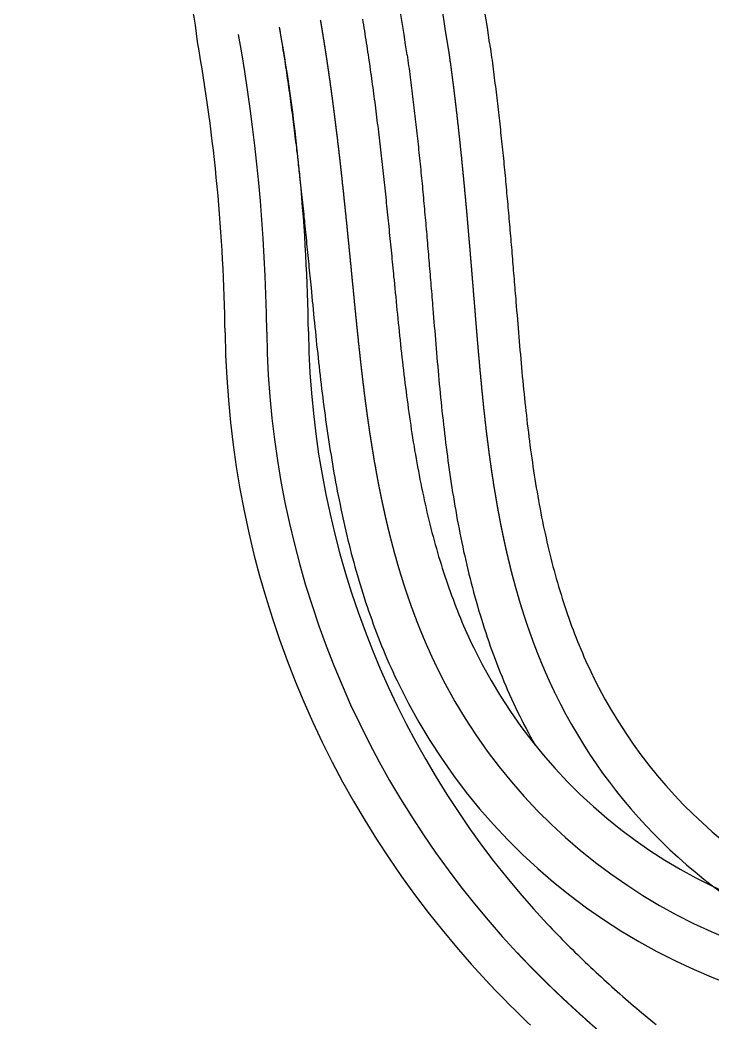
# Model space of a CAD drawing. Header units: millimetres. Extents: x 29316 to 52938, y 29851 to 35526.
# Drawn here: x 47467.5 to 47542.3, y 32848.7 to 32957.1 of the extents above; entities that cross this region are included whole.
import ezdxf

# ---------------------------------------------------------------- set-up
doc = ezdxf.new("R2010")
doc.units = ezdxf.units.MM
doc.header["$MEASUREMENT"] = 0
doc.linetypes.add('CENTER2', pattern=[1.125, 0.75, -0.125, 0.125, -0.125])
doc.layers.get('0').update_dxf_attribs({"linetype": 'CONTINUOUS'})
doc.layers.add('D-道路-车行道边线', color=5, linetype='CONTINUOUS')
doc.layers.add('道路中线_A', color=7, linetype='CONTINUOUS')

msp = doc.modelspace()

# ---------------------------------------------------------------- linework, layer by layer
at = {"color": 1, "linetype": 'CENTER2', "ltscale": 100}
msp.add_arc((47130.81, 31469.99), 1890.77, 47.02626, 82.75864, dxfattribs=at)
at = {"layer": 'D-道路-车行道边线', "flags": 128}
for points in [[(47504.42, 32957.17), (47504.47, 32956.85), (47504.52, 32956.53), (47504.58, 32956.21), (47504.63, 32955.89), (47504.68, 32955.57), (47504.73, 32955.25), (47504.78, 32954.92), (47504.83, 32954.6), (47504.88, 32954.28), (47504.93, 32953.96), (47504.98, 32953.64), (47505.03, 32953.32), (47505.08, 32953), (47505.12, 32952.68), (47505.17, 32952.35), (47505.22, 32952.03), (47505.26, 32951.71), (47505.31, 32951.39), (47505.35, 32951.07), (47505.4, 32950.75), (47505.44, 32950.43), (47505.49, 32950.11), (47505.53, 32949.79), (47505.58, 32949.46), (47505.62, 32949.14), (47505.66, 32948.82), (47505.7, 32948.5), (47505.75, 32948.18), (47505.79, 32947.86), (47505.83, 32947.54), (47505.87, 32947.22), (47505.91, 32946.9), (47505.95, 32946.58), (47505.99, 32946.26), (47506.03, 32945.94), (47506.07, 32945.62), (47506.11, 32945.29), (47506.15, 32944.97), (47506.18, 32944.65), (47506.22, 32944.33), (47506.26, 32944.01), (47506.3, 32943.69), (47506.34, 32943.37), (47506.37, 32943.05), (47506.41, 32942.73), (47506.45, 32942.41), (47506.48, 32942.09), (47506.52, 32941.77), (47506.55, 32941.45), (47506.59, 32941.13), (47506.62, 32940.81), (47506.66, 32940.49), (47506.69, 32940.17), (47506.73, 32939.85), (47506.76, 32939.53), (47506.8, 32939.21), (47506.83, 32938.89), (47506.87, 32938.58), (47506.9, 32938.26), (47506.93, 32937.94), (47506.97, 32937.62), (47507, 32937.3), (47507.03, 32936.98), (47507.07, 32936.66), (47507.1, 32936.34), (47507.13, 32936.02), (47507.16, 32935.7), (47507.2, 32935.38), (47507.23, 32935.07), (47507.26, 32934.75), (47507.29, 32934.43), (47507.32, 32934.11), (47507.36, 32933.79), (47507.39, 32933.47), (47507.42, 32933.15), (47507.45, 32932.84), (47507.48, 32932.52), (47507.51, 32932.2), (47507.55, 32931.88), (47507.58, 32931.56), (47507.61, 32931.25), (47507.64, 32930.93), (47507.67, 32930.61), (47507.7, 32930.29), (47507.73, 32929.98), (47507.76, 32929.66), (47507.79, 32929.34), (47507.83, 32929.02)], [(47495.44, 32956.3), (47495.49, 32955.99), (47495.54, 32955.69), (47495.59, 32955.38), (47495.64, 32955.07), (47495.69, 32954.76), (47495.74, 32954.45), (47495.79, 32954.15), (47495.84, 32953.84), (47495.89, 32953.53), (47495.94, 32953.22), (47495.99, 32952.91), (47496.03, 32952.6), (47496.08, 32952.29), (47496.13, 32951.99), (47496.17, 32951.68), (47496.22, 32951.37), (47496.26, 32951.06), (47496.31, 32950.75), (47496.35, 32950.44), (47496.4, 32950.13), (47496.44, 32949.82), (47496.49, 32949.51), (47496.53, 32949.2), (47496.57, 32948.89), (47496.61, 32948.57), (47496.66, 32948.26), (47496.7, 32947.95), (47496.74, 32947.64), (47496.78, 32947.33), (47496.82, 32947.02), (47496.86, 32946.71), (47496.9, 32946.4), (47496.94, 32946.08), (47496.98, 32945.77), (47497.02, 32945.46), (47497.06, 32945.15), (47497.1, 32944.84), (47497.13, 32944.52), (47497.17, 32944.21), (47497.21, 32943.9), (47497.25, 32943.59), (47497.29, 32943.27), (47497.32, 32942.96), (47497.36, 32942.65), (47497.4, 32942.34), (47497.43, 32942.02), (47497.47, 32941.71), (47497.5, 32941.4), (47497.54, 32941.08), (47497.57, 32940.77), (47497.61, 32940.46), (47497.64, 32940.14), (47497.68, 32939.83), (47497.71, 32939.51), (47497.75, 32939.2), (47497.78, 32938.89), (47497.81, 32938.57), (47497.85, 32938.26), (47497.88, 32937.94), (47497.92, 32937.63), (47497.95, 32937.31), (47497.98, 32937), (47498.01, 32936.68), (47498.05, 32936.37), (47498.08, 32936.05), (47498.11, 32935.74), (47498.15, 32935.42), (47498.18, 32935.11), (47498.21, 32934.79), (47498.24, 32934.48), (47498.27, 32934.16), (47498.31, 32933.85), (47498.34, 32933.53), (47498.37, 32933.21), (47498.4, 32932.9), (47498.43, 32932.58), (47498.46, 32932.27), (47498.49, 32931.95), (47498.53, 32931.63), (47498.56, 32931.32), (47498.59, 32931), (47498.62, 32930.68), (47498.65, 32930.37), (47498.68, 32930.05), (47498.71, 32929.73), (47498.74, 32929.42), (47498.78, 32929.1), (47498.81, 32928.78), (47498.84, 32928.47), (47498.87, 32928.15)], [(47518.15, 32954.58), (47518.19, 32954.27), (47518.24, 32953.95), (47518.28, 32953.64), (47518.32, 32953.33), (47518.36, 32953.02), (47518.41, 32952.71), (47518.45, 32952.39), (47518.49, 32952.08), (47518.53, 32951.77), (47518.57, 32951.46), (47518.61, 32951.15), (47518.65, 32950.83), (47518.69, 32950.52), (47518.73, 32950.21), (47518.77, 32949.9), (47518.81, 32949.59), (47518.85, 32949.28), (47518.88, 32948.96), (47518.92, 32948.65), (47518.96, 32948.34), (47518.99, 32948.03), (47519.03, 32947.72), (47519.07, 32947.4), (47519.1, 32947.09), (47519.14, 32946.78), (47519.17, 32946.47), (47519.21, 32946.16), (47519.24, 32945.85), (47519.28, 32945.54), (47519.31, 32945.22), (47519.34, 32944.91), (47519.38, 32944.6), (47519.41, 32944.29), (47519.44, 32943.98), (47519.48, 32943.67), (47519.51, 32943.36), (47519.54, 32943.05), (47519.57, 32942.73), (47519.6, 32942.42), (47519.64, 32942.11), (47519.67, 32941.8), (47519.7, 32941.49), (47519.73, 32941.18), (47519.76, 32940.87), (47519.79, 32940.56), (47519.82, 32940.25), (47519.85, 32939.94), (47519.88, 32939.63), (47519.91, 32939.32), (47519.94, 32939), (47519.96, 32938.69), (47519.99, 32938.38), (47520.02, 32938.07), (47520.05, 32937.76), (47520.08, 32937.45), (47520.11, 32937.14), (47520.13, 32936.83), (47520.16, 32936.52), (47520.19, 32936.21), (47520.22, 32935.9), (47520.24, 32935.59), (47520.27, 32935.28), (47520.3, 32934.97), (47520.32, 32934.66), (47520.35, 32934.35), (47520.38, 32934.04), (47520.4, 32933.73), (47520.43, 32933.42), (47520.46, 32933.11), (47520.48, 32932.81), (47520.51, 32932.5), (47520.54, 32932.19), (47520.56, 32931.88), (47520.59, 32931.57), (47520.61, 32931.26), (47520.64, 32930.95), (47520.66, 32930.64), (47520.69, 32930.33), (47520.71, 32930.02), (47520.74, 32929.71), (47520.77, 32929.41), (47520.79, 32929.1), (47520.82, 32928.79), (47520.84, 32928.48), (47520.87, 32928.17), (47520.89, 32927.86), (47520.92, 32927.55), (47520.94, 32927.25), (47520.97, 32926.94), (47520.99, 32926.63)], [(47509.24, 32953.31), (47509.28, 32953.01), (47509.32, 32952.71), (47509.36, 32952.41), (47509.41, 32952.11), (47509.45, 32951.81), (47509.49, 32951.5), (47509.53, 32951.2), (47509.57, 32950.9), (47509.61, 32950.6), (47509.65, 32950.3), (47509.69, 32950), (47509.72, 32949.7), (47509.76, 32949.4), (47509.8, 32949.09), (47509.84, 32948.79), (47509.87, 32948.49), (47509.91, 32948.19), (47509.95, 32947.89), (47509.98, 32947.58), (47510.02, 32947.28), (47510.06, 32946.98), (47510.09, 32946.68), (47510.13, 32946.37), (47510.16, 32946.07), (47510.2, 32945.77), (47510.23, 32945.47), (47510.26, 32945.16), (47510.3, 32944.86), (47510.33, 32944.56), (47510.36, 32944.25), (47510.4, 32943.95), (47510.43, 32943.65), (47510.46, 32943.34), (47510.49, 32943.04), (47510.52, 32942.74), (47510.56, 32942.43), (47510.59, 32942.13), (47510.62, 32941.82), (47510.65, 32941.52), (47510.68, 32941.22), (47510.71, 32940.91), (47510.74, 32940.61), (47510.77, 32940.3), (47510.8, 32940), (47510.83, 32939.69), (47510.86, 32939.39), (47510.89, 32939.08), (47510.92, 32938.78), (47510.95, 32938.47), (47510.97, 32938.17), (47511, 32937.86), (47511.03, 32937.56), (47511.06, 32937.25), (47511.09, 32936.95), (47511.11, 32936.64), (47511.14, 32936.34), (47511.17, 32936.03), (47511.2, 32935.72), (47511.22, 32935.42), (47511.25, 32935.11), (47511.28, 32934.81), (47511.31, 32934.5), (47511.33, 32934.19), (47511.36, 32933.89), (47511.38, 32933.58), (47511.41, 32933.27), (47511.44, 32932.97), (47511.46, 32932.66), (47511.49, 32932.36), (47511.52, 32932.05), (47511.54, 32931.74), (47511.57, 32931.43), (47511.59, 32931.13), (47511.62, 32930.82), (47511.64, 32930.51), (47511.67, 32930.21), (47511.69, 32929.9), (47511.72, 32929.59), (47511.75, 32929.28), (47511.77, 32928.98), (47511.8, 32928.67), (47511.82, 32928.36), (47511.85, 32928.05), (47511.87, 32927.75), (47511.9, 32927.44), (47511.92, 32927.13), (47511.95, 32926.82), (47511.97, 32926.52), (47512, 32926.21), (47512.02, 32925.9)], [(47507.83, 32929.02), (47507.87, 32928.55), (47507.92, 32928.08), (47507.96, 32927.62), (47508.01, 32927.15), (47508.06, 32926.68), (47508.1, 32926.21), (47508.15, 32925.74), (47508.2, 32925.28), (47508.24, 32924.81), (47508.29, 32924.34), (47508.34, 32923.88), (47508.39, 32923.41), (47508.44, 32922.95), (47508.48, 32922.48), (47508.53, 32922.02), (47508.58, 32921.55), (47508.64, 32921.09), (47508.69, 32920.63), (47508.74, 32920.17), (47508.79, 32919.71), (47508.85, 32919.24), (47508.9, 32918.78), (47508.96, 32918.32), (47509.01, 32917.86), (47509.07, 32917.4), (47509.13, 32916.95), (47509.19, 32916.49), (47509.25, 32916.03), (47509.31, 32915.57), (47509.37, 32915.12), (47509.43, 32914.66), (47509.5, 32914.21), (47509.56, 32913.75), (47509.63, 32913.3), (47509.7, 32912.84), (47509.77, 32912.39), (47509.84, 32911.94), (47509.91, 32911.48), (47509.99, 32911.03), (47510.06, 32910.58), (47510.14, 32910.13), (47510.22, 32909.68), (47510.3, 32909.24), (47510.38, 32908.79), (47510.46, 32908.34), (47510.55, 32907.89), (47510.63, 32907.45), (47510.72, 32907), (47510.81, 32906.56), (47510.9, 32906.12), (47511, 32905.67), (47511.09, 32905.23), (47511.19, 32904.79), (47511.29, 32904.35), (47511.39, 32903.91), (47511.5, 32903.47), (47511.6, 32903.03), (47511.71, 32902.6), (47511.82, 32902.16), (47511.93, 32901.73), (47512.05, 32901.29), (47512.16, 32900.86), (47512.28, 32900.43), (47512.4, 32900), (47512.53, 32899.57), (47512.65, 32899.14), (47512.78, 32898.71), (47512.91, 32898.29), (47513.04, 32897.86), (47513.18, 32897.44), (47513.32, 32897.01), (47513.46, 32896.59), (47513.6, 32896.17), (47513.74, 32895.75), (47513.89, 32895.34), (47514.04, 32894.92), (47514.2, 32894.51), (47514.35, 32894.09), (47514.51, 32893.68), (47514.67, 32893.27), (47514.83, 32892.86), (47515, 32892.45), (47515.17, 32892.05), (47515.34, 32891.64), (47515.52, 32891.24), (47515.7, 32890.84), (47515.88, 32890.44), (47516.06, 32890.04), (47516.25, 32889.65), (47516.44, 32889.25), (47516.44, 32889.25)], [(47498.87, 32928.15), (47498.91, 32927.68), (47498.96, 32927.21), (47499.01, 32926.74), (47499.05, 32926.26), (47499.1, 32925.79), (47499.15, 32925.32), (47499.19, 32924.85), (47499.24, 32924.37), (47499.29, 32923.9), (47499.34, 32923.43), (47499.39, 32922.95), (47499.43, 32922.48), (47499.48, 32922), (47499.53, 32921.53), (47499.59, 32921.05), (47499.64, 32920.58), (47499.69, 32920.1), (47499.74, 32919.63), (47499.8, 32919.15), (47499.85, 32918.67), (47499.91, 32918.2), (47499.96, 32917.72), (47500.02, 32917.24), (47500.08, 32916.76), (47500.14, 32916.28), (47500.2, 32915.81), (47500.26, 32915.33), (47500.32, 32914.85), (47500.39, 32914.37), (47500.45, 32913.89), (47500.52, 32913.41), (47500.59, 32912.93), (47500.66, 32912.45), (47500.73, 32911.97), (47500.8, 32911.49), (47500.88, 32911.01), (47500.95, 32910.53), (47501.03, 32910.05), (47501.11, 32909.56), (47501.19, 32909.08), (47501.27, 32908.6), (47501.35, 32908.12), (47501.44, 32907.64), (47501.53, 32907.16), (47501.62, 32906.68), (47501.71, 32906.19), (47501.8, 32905.71), (47501.9, 32905.23), (47502, 32904.75), (47502.1, 32904.27), (47502.2, 32903.79), (47502.3, 32903.3), (47502.41, 32902.82), (47502.52, 32902.34), (47502.63, 32901.86), (47502.74, 32901.38), (47502.86, 32900.9), (47502.98, 32900.42), (47503.1, 32899.94), (47503.22, 32899.46), (47503.35, 32898.98), (47503.48, 32898.5), (47503.61, 32898.02), (47503.74, 32897.54), (47503.88, 32897.06), (47504.02, 32896.58), (47504.17, 32896.11), (47504.31, 32895.63), (47504.46, 32895.15), (47504.61, 32894.68), (47504.77, 32894.2), (47504.92, 32893.73), (47505.09, 32893.25), (47505.25, 32892.78), (47505.42, 32892.31), (47505.59, 32891.83), (47505.76, 32891.36), (47505.94, 32890.89), (47506.12, 32890.42), (47506.3, 32889.95), (47506.49, 32889.48), (47506.68, 32889.02), (47506.88, 32888.55), (47507.07, 32888.09), (47507.28, 32887.62), (47507.48, 32887.16), (47507.69, 32886.7), (47507.9, 32886.24), (47508.12, 32885.78), (47508.34, 32885.32), (47508.34, 32885.32)], [(47520.99, 32926.63), (47521.03, 32926.15), (47521.07, 32925.68), (47521.11, 32925.2), (47521.15, 32924.72), (47521.19, 32924.25), (47521.23, 32923.77), (47521.27, 32923.3), (47521.31, 32922.82), (47521.35, 32922.35), (47521.39, 32921.88), (47521.43, 32921.4), (47521.47, 32920.93), (47521.51, 32920.46), (47521.55, 32919.99), (47521.6, 32919.52), (47521.64, 32919.05), (47521.68, 32918.58), (47521.73, 32918.11), (47521.77, 32917.64), (47521.82, 32917.17), (47521.87, 32916.7), (47521.92, 32916.23), (47521.96, 32915.77), (47522.01, 32915.3), (47522.06, 32914.83), (47522.12, 32914.37), (47522.17, 32913.9), (47522.22, 32913.44), (47522.28, 32912.98), (47522.34, 32912.51), (47522.39, 32912.05), (47522.45, 32911.59), (47522.51, 32911.13), (47522.57, 32910.66), (47522.64, 32910.2), (47522.7, 32909.74), (47522.77, 32909.29), (47522.83, 32908.83), (47522.9, 32908.37), (47522.97, 32907.91), (47523.04, 32907.46), (47523.12, 32907), (47523.19, 32906.54), (47523.27, 32906.09), (47523.35, 32905.64), (47523.43, 32905.18), (47523.51, 32904.73), (47523.6, 32904.28), (47523.68, 32903.83), (47523.77, 32903.38), (47523.86, 32902.93), (47523.95, 32902.48), (47524.05, 32902.03), (47524.14, 32901.59), (47524.24, 32901.14), (47524.34, 32900.7), (47524.45, 32900.25), (47524.55, 32899.81), (47524.66, 32899.37), (47524.77, 32898.93), (47524.88, 32898.49), (47524.99, 32898.05), (47525.11, 32897.61), (47525.23, 32897.17), (47525.35, 32896.74), (47525.48, 32896.3), (47525.6, 32895.87), (47525.73, 32895.44), (47525.86, 32895.01), (47526, 32894.58), (47526.13, 32894.15), (47526.27, 32893.72), (47526.42, 32893.3), (47526.56, 32892.87), (47526.71, 32892.45), (47526.86, 32892.03), (47527.01, 32891.61), (47527.17, 32891.19), (47527.33, 32890.77), (47527.49, 32890.35), (47527.65, 32889.94), (47527.82, 32889.53), (47527.99, 32889.12), (47528.17, 32888.71), (47528.34, 32888.3), (47528.52, 32887.89), (47528.7, 32887.49), (47528.89, 32887.09), (47529.08, 32886.69), (47529.27, 32886.29), (47529.27, 32886.29)], [(47512.02, 32925.9), (47512.06, 32925.42), (47512.1, 32924.94), (47512.14, 32924.47), (47512.18, 32923.99), (47512.22, 32923.51), (47512.26, 32923.03), (47512.3, 32922.55), (47512.34, 32922.07), (47512.38, 32921.59), (47512.42, 32921.11), (47512.46, 32920.62), (47512.5, 32920.14), (47512.55, 32919.66), (47512.59, 32919.18), (47512.63, 32918.69), (47512.68, 32918.21), (47512.72, 32917.73), (47512.77, 32917.24), (47512.82, 32916.76), (47512.86, 32916.28), (47512.91, 32915.79), (47512.96, 32915.31), (47513.01, 32914.82), (47513.07, 32914.33), (47513.12, 32913.85), (47513.17, 32913.36), (47513.23, 32912.87), (47513.29, 32912.39), (47513.34, 32911.9), (47513.4, 32911.41), (47513.46, 32910.93), (47513.53, 32910.44), (47513.59, 32909.95), (47513.65, 32909.46), (47513.72, 32908.97), (47513.79, 32908.48), (47513.86, 32907.99), (47513.93, 32907.5), (47514, 32907.02), (47514.08, 32906.53), (47514.16, 32906.04), (47514.24, 32905.55), (47514.32, 32905.06), (47514.4, 32904.57), (47514.49, 32904.08), (47514.57, 32903.59), (47514.66, 32903.1), (47514.75, 32902.61), (47514.85, 32902.12), (47514.94, 32901.63), (47515.04, 32901.14), (47515.14, 32900.65), (47515.25, 32900.16), (47515.35, 32899.67), (47515.46, 32899.18), (47515.57, 32898.69), (47515.68, 32898.2), (47515.8, 32897.71), (47515.92, 32897.22), (47516.04, 32896.73), (47516.16, 32896.24), (47516.29, 32895.76), (47516.42, 32895.27), (47516.55, 32894.78), (47516.69, 32894.29), (47516.83, 32893.81), (47516.97, 32893.32), (47517.12, 32892.84), (47517.26, 32892.35), (47517.42, 32891.87), (47517.57, 32891.38), (47517.73, 32890.9), (47517.89, 32890.42), (47518.05, 32889.94), (47518.22, 32889.45), (47518.39, 32888.97), (47518.57, 32888.49), (47518.75, 32888.02), (47518.93, 32887.54), (47519.11, 32887.06), (47519.3, 32886.58), (47519.5, 32886.11), (47519.69, 32885.64), (47519.89, 32885.16), (47520.1, 32884.69), (47520.31, 32884.22), (47520.52, 32883.75), (47520.73, 32883.28), (47520.95, 32882.82), (47521.18, 32882.35), (47521.18, 32882.35)], [(47524.38, 32859.44), (47524.65, 32859.16), (47524.91, 32858.88), (47525.18, 32858.6), (47525.45, 32858.32), (47525.72, 32858.05), (47525.99, 32857.77), (47526.26, 32857.49), (47526.54, 32857.22), (47526.81, 32856.94), (47527.09, 32856.67), (47527.36, 32856.4), (47527.64, 32856.13), (47527.92, 32855.85), (47528.2, 32855.58), (47528.48, 32855.31), (47528.76, 32855.05), (47529.05, 32854.78), (47529.33, 32854.51), (47529.61, 32854.25), (47529.9, 32853.98), (47530.19, 32853.72), (47530.48, 32853.45), (47530.76, 32853.19), (47531.05, 32852.93), (47531.35, 32852.66), (47531.64, 32852.4), (47531.93, 32852.14), (47532.22, 32851.88), (47532.52, 32851.62), (47532.81, 32851.37), (47533.11, 32851.11), (47533.41, 32850.85), (47533.7, 32850.6), (47534, 32850.34), (47534.3, 32850.08), (47534.6, 32849.83), (47534.9, 32849.58), (47535.21, 32849.32), (47535.51, 32849.07), (47535.81, 32848.82), (47536.12, 32848.57)], [(47517.82, 32853.29), (47518.1, 32852.98), (47518.4, 32852.68), (47518.69, 32852.37), (47518.98, 32852.07), (47519.27, 32851.77), (47519.57, 32851.46), (47519.86, 32851.16), (47520.16, 32850.86), (47520.46, 32850.57), (47520.76, 32850.27), (47521.06, 32849.98), (47521.36, 32849.68), (47521.66, 32849.39), (47521.96, 32849.1), (47522.26, 32848.81), (47522.57, 32848.52)]]:
    msp.add_lwpolyline(points, dxfattribs=at)
at = {"layer": 'D-道路-车行道边线'}
for centre, radius, start, end in [((47286, 32921.47), 225.5, 8.1174, 17.0347), ((47286, 32921.47), 234.5, 8.1174, 14.7202), ((47451.86, 32951.11), 34.95, 5.9214, 52.6423), ((47294.11, 32920.64), 204.5, 0.7809, 10.0364), ((47294.11, 32920.64), 195.5, 0.7809, 10.0364), ((47594.08, 32924.73), 104.5, 180.7829, 223.1292), ((47594.08, 32924.73), 95.5, 180.7829, 223.1292), ((47566.37, 32913.48), 55.5, 205.8858, 334.9099), ((47566.37, 32913.48), 64.5, 205.8858, 334.9099), ((47577.38, 32909.69), 53.5, 205.9407, 254.8096), ((47577.38, 32909.69), 62.5, 205.9407, 209.6757)]:
    msp.add_arc(centre, radius, start, end, dxfattribs=at)
at = {"layer": '道路中线_A', "color": 6, "linetype": 'CENTER2', "ltscale": 100, "flags": 128}
for points in [[(47499.87, 32957.06, 0.000199), (47499.9, 32956.9, 0.000198), (47499.93, 32956.74, 0.000196), (47499.95, 32956.59, 0.000195), (47499.98, 32956.43, 0.000194), (47500.01, 32956.27, 0.000193), (47500.03, 32956.12, 0.000192), (47500.06, 32955.96, 0.000191), (47500.08, 32955.8, 0.00019), (47500.11, 32955.64, 0.000189), (47500.14, 32955.49, 0.000188), (47500.16, 32955.33, 0.000187), (47500.19, 32955.17, 0.000185), (47500.21, 32955.01, 0.000184), (47500.24, 32954.86, 0.000183), (47500.26, 32954.7, 0.000182), (47500.29, 32954.54, 0.000181), (47500.31, 32954.38, 0.00018), (47500.34, 32954.23, 0.000179), (47500.36, 32954.07, 0.000178), (47500.39, 32953.91, 0.000177), (47500.41, 32953.75, 0.000175), (47500.43, 32953.6, 0.000174), (47500.46, 32953.44, 0.000173), (47500.48, 32953.28, 0.000172), (47500.51, 32953.12, 0.000171), (47500.53, 32952.97, 0.00017), (47500.55, 32952.81, 0.000169), (47500.58, 32952.65, 0.000168), (47500.6, 32952.49, 0.000167), (47500.62, 32952.34, 0.000165), (47500.65, 32952.18, 0.000164), (47500.67, 32952.02, 0.000163), (47500.69, 32951.86, 0.000162), (47500.72, 32951.71, 0.000161), (47500.74, 32951.55, 0.00016), (47500.76, 32951.39, 0.000159), (47500.79, 32951.23, 0.000158), (47500.81, 32951.07, 0.000157), (47500.83, 32950.92, 0.000156), (47500.85, 32950.76, 0.000154), (47500.88, 32950.6, 0.000153), (47500.9, 32950.44, 0.000152), (47500.92, 32950.29, 0.000151), (47500.94, 32950.13, 0.00015), (47500.96, 32949.97, 0.000149), (47500.99, 32949.81, 0.000148), (47501.01, 32949.65, 0.000147), (47501.03, 32949.5, 0.000146), (47501.05, 32949.34, 0.000144), (47501.07, 32949.18, 0.000143), (47501.09, 32949.02, 0.000142), (47501.12, 32948.86, 0.000141), (47501.14, 32948.71, 0.00014), (47501.16, 32948.55, 0.000139), (47501.18, 32948.39, 0.000138), (47501.2, 32948.23, 0.000137), (47501.22, 32948.07, 0.000136), (47501.24, 32947.92, 0.000134), (47501.26, 32947.76, 0.000133), (47501.28, 32947.6, 0.000132), (47501.3, 32947.44, 0.000131), (47501.32, 32947.28, 0.00013), (47501.34, 32947.13, 0.000129), (47501.36, 32946.97, 0.000128), (47501.38, 32946.81, 0.000127), (47501.4, 32946.65, 0.000126), (47501.42, 32946.49, 0.000125), (47501.44, 32946.34, 0.000123), (47501.46, 32946.18, 0.000122), (47501.48, 32946.02, 0.000121), (47501.5, 32945.86, 0.00012), (47501.52, 32945.7, 0.000119), (47501.54, 32945.54, 0.000118), (47501.56, 32945.39, 0.000117), (47501.58, 32945.23, 0.000116), (47501.6, 32945.07, 0.000115), (47501.62, 32944.91, 0.000113), (47501.64, 32944.75, 0.000112), (47501.66, 32944.6, 0.000111), (47501.68, 32944.44, 0.00011), (47501.7, 32944.28, 0.000109), (47501.72, 32944.12, 0.000108), (47501.73, 32943.96, 0.000107), (47501.75, 32943.8, 0.000106), (47501.77, 32943.65, 0.000105), (47501.79, 32943.49, 0.000103), (47501.81, 32943.33, 0.000102), (47501.83, 32943.17, 0.000101), (47501.85, 32943.01, 0.0001), (47501.87, 32942.85, 0.000099), (47501.88, 32942.7, 0.000098), (47501.9, 32942.54, 0.000097), (47501.92, 32942.38, 0.000096), (47501.94, 32942.22, 0.000095), (47501.96, 32942.06, 0.000094), (47501.97, 32941.9, 0.000092), (47501.99, 32941.75, 0.000091), (47502.01, 32941.59, 0.00009), (47502.03, 32941.43, 0.000089), (47502.05, 32941.27, 0.000088), (47502.06, 32941.11, 0.000087), (47502.08, 32940.95, 0.000086), (47502.1, 32940.8, 0.000085), (47502.12, 32940.64, 0.000084), (47502.13, 32940.48, 0.000082), (47502.15, 32940.32, 0.000081), (47502.17, 32940.16, 0.00008), (47502.19, 32940, 0.000079), (47502.2, 32939.84, 0.000078), (47502.22, 32939.69, 0.000077), (47502.24, 32939.53, 0.000076), (47502.25, 32939.37, 0.000075), (47502.27, 32939.21, 0.000074), (47502.29, 32939.05, 0.000073), (47502.31, 32938.89, 0.000071), (47502.32, 32938.74, 0.00007), (47502.34, 32938.58, 0.000069), (47502.36, 32938.42, 0.000068), (47502.37, 32938.26, 0.000067), (47502.39, 32938.1, 0.000066), (47502.41, 32937.94, 0.000065), (47502.42, 32937.78, 0.000064), (47502.44, 32937.63, 0.000063), (47502.46, 32937.47, 0.000061), (47502.47, 32937.31, 0.00006), (47502.49, 32937.15, 0.000059), (47502.51, 32936.99, 0.000058), (47502.52, 32936.83, 0.000057), (47502.54, 32936.67, 0.000056), (47502.56, 32936.52, 0.000055), (47502.57, 32936.36, 0.000054), (47502.59, 32936.2, 0.000053), (47502.61, 32936.04, 0.000051), (47502.62, 32935.88, 0.00005), (47502.64, 32935.72, 0.000049), (47502.65, 32935.56, 0.000048), (47502.67, 32935.41, 0.000047), (47502.69, 32935.25, 0.000046), (47502.7, 32935.09, 0.000045), (47502.72, 32934.93, 0.000044), (47502.73, 32934.77, 0.000043), (47502.75, 32934.61, 0.000042), (47502.77, 32934.45, 0.00004), (47502.78, 32934.3, 0.000039), (47502.8, 32934.14, 0.000038), (47502.81, 32933.98, 0.000037), (47502.83, 32933.82, 0.000036), (47502.85, 32933.66, 0.000035), (47502.86, 32933.5, 0.000034), (47502.88, 32933.34, 0.000033), (47502.89, 32933.19, 0.000032), (47502.91, 32933.03, 0.00003), (47502.93, 32932.87, 0.000029), (47502.94, 32932.71, 0.000028), (47502.96, 32932.55, 0.000027), (47502.97, 32932.39, 0.000026), (47502.99, 32932.23, 0.000025), (47503, 32932.08, 0.000024), (47503.02, 32931.92, 0.000023), (47503.04, 32931.76, 0.000022), (47503.05, 32931.6, 0.00002), (47503.07, 32931.44, 0.000019), (47503.08, 32931.28, 0.000018), (47503.1, 32931.12, 0.000017), (47503.11, 32930.97, 0.000016), (47503.13, 32930.81, 0.000015), (47503.15, 32930.65, 0.000014), (47503.16, 32930.49, 0.000013), (47503.18, 32930.33, 0.000012), (47503.19, 32930.17, 0.000011), (47503.21, 32930.01, 0.000009), (47503.22, 32929.85, 0.000008), (47503.24, 32929.7, 0.000007), (47503.25, 32929.54, 0.000006), (47503.27, 32929.38, 0.000005), (47503.28, 32929.22, 0.000004), (47503.3, 32929.06, 0.000003), (47503.32, 32928.9, 0.000002), (47503.33, 32928.74, 0.000001), (47503.35, 32928.59)], [(47513.69, 32953.94, 0.000168), (47513.71, 32953.79, 0.000167), (47513.74, 32953.64, 0.000166), (47513.76, 32953.48, 0.000165), (47513.78, 32953.33, 0.000164), (47513.8, 32953.18, 0.000163), (47513.82, 32953.02, 0.000162), (47513.84, 32952.87, 0.000161), (47513.86, 32952.72, 0.00016), (47513.88, 32952.56, 0.000159), (47513.91, 32952.41, 0.000158), (47513.93, 32952.26, 0.000157), (47513.95, 32952.11, 0.000156), (47513.97, 32951.95, 0.000155), (47513.99, 32951.8, 0.000154), (47514.01, 32951.65, 0.000154), (47514.03, 32951.49, 0.000153), (47514.05, 32951.34, 0.000152), (47514.07, 32951.19, 0.000151), (47514.09, 32951.03, 0.00015), (47514.11, 32950.88, 0.000149), (47514.13, 32950.73, 0.000148), (47514.15, 32950.57, 0.000147), (47514.17, 32950.42, 0.000146), (47514.19, 32950.27, 0.000145), (47514.21, 32950.11, 0.000144), (47514.23, 32949.96, 0.000143), (47514.25, 32949.81, 0.000142), (47514.27, 32949.65, 0.000141), (47514.28, 32949.5, 0.00014), (47514.3, 32949.35, 0.00014), (47514.32, 32949.19, 0.000139), (47514.34, 32949.04, 0.000138), (47514.36, 32948.89, 0.000137), (47514.38, 32948.73, 0.000136), (47514.4, 32948.58, 0.000135), (47514.42, 32948.42, 0.000134), (47514.43, 32948.27, 0.000133), (47514.45, 32948.12, 0.000132), (47514.47, 32947.96, 0.000131), (47514.49, 32947.81, 0.00013), (47514.51, 32947.66, 0.000129), (47514.53, 32947.5, 0.000128), (47514.54, 32947.35, 0.000127), (47514.56, 32947.2, 0.000126), (47514.58, 32947.04, 0.000126), (47514.6, 32946.89, 0.000125), (47514.61, 32946.74, 0.000124), (47514.63, 32946.58, 0.000123), (47514.65, 32946.43, 0.000122), (47514.67, 32946.28, 0.000121), (47514.68, 32946.12, 0.00012), (47514.7, 32945.97, 0.000119), (47514.72, 32945.81, 0.000118), (47514.74, 32945.66, 0.000117), (47514.75, 32945.51, 0.000116), (47514.77, 32945.35, 0.000115), (47514.79, 32945.2, 0.000114), (47514.8, 32945.05, 0.000113), (47514.82, 32944.89, 0.000112), (47514.84, 32944.74, 0.000112), (47514.85, 32944.59, 0.000111), (47514.87, 32944.43, 0.00011), (47514.89, 32944.28, 0.000109), (47514.9, 32944.12, 0.000108), (47514.92, 32943.97, 0.000107), (47514.94, 32943.82, 0.000106), (47514.95, 32943.66, 0.000105), (47514.97, 32943.51, 0.000104), (47514.98, 32943.36, 0.000103), (47515, 32943.2, 0.000102), (47515.02, 32943.05, 0.000101), (47515.03, 32942.89, 0.0001), (47515.05, 32942.74, 0.000099), (47515.06, 32942.59, 0.000098), (47515.08, 32942.43, 0.000098), (47515.1, 32942.28, 0.000097), (47515.11, 32942.13, 0.000096), (47515.13, 32941.97, 0.000095), (47515.14, 32941.82, 0.000094), (47515.16, 32941.66, 0.000093), (47515.17, 32941.51, 0.000092), (47515.19, 32941.36, 0.000091), (47515.2, 32941.2, 0.00009), (47515.22, 32941.05, 0.000089), (47515.23, 32940.89, 0.000088), (47515.25, 32940.74, 0.000087), (47515.26, 32940.59, 0.000086), (47515.28, 32940.43, 0.000085), (47515.29, 32940.28, 0.000084), (47515.31, 32940.13, 0.000084), (47515.32, 32939.97, 0.000083), (47515.34, 32939.82, 0.000082), (47515.35, 32939.66, 0.000081), (47515.37, 32939.51, 0.00008), (47515.38, 32939.36, 0.000079), (47515.4, 32939.2, 0.000078), (47515.41, 32939.05, 0.000077), (47515.43, 32938.89, 0.000076), (47515.44, 32938.74, 0.000075), (47515.45, 32938.59, 0.000074), (47515.47, 32938.43, 0.000073), (47515.48, 32938.28, 0.000072), (47515.5, 32938.12, 0.000071), (47515.51, 32937.97, 0.00007), (47515.53, 32937.82, 0.00007), (47515.54, 32937.66, 0.000069), (47515.55, 32937.51, 0.000068), (47515.57, 32937.35, 0.000067), (47515.58, 32937.2, 0.000066), (47515.6, 32937.05, 0.000065), (47515.61, 32936.89, 0.000064), (47515.62, 32936.74, 0.000063), (47515.64, 32936.59, 0.000062), (47515.65, 32936.43, 0.000061), (47515.67, 32936.28, 0.00006), (47515.68, 32936.12, 0.000059), (47515.69, 32935.97, 0.000058), (47515.71, 32935.82, 0.000057), (47515.72, 32935.66, 0.000056), (47515.73, 32935.51, 0.000056), (47515.75, 32935.35, 0.000055), (47515.76, 32935.2, 0.000054), (47515.77, 32935.05, 0.000053), (47515.79, 32934.89, 0.000052), (47515.8, 32934.74, 0.000051), (47515.81, 32934.58, 0.00005), (47515.83, 32934.43, 0.000049), (47515.84, 32934.28, 0.000048), (47515.85, 32934.12, 0.000047), (47515.87, 32933.97, 0.000046), (47515.88, 32933.81, 0.000045), (47515.89, 32933.66, 0.000044), (47515.91, 32933.5, 0.000043), (47515.92, 32933.35, 0.000042), (47515.93, 32933.2, 0.000042), (47515.95, 32933.04, 0.000041), (47515.96, 32932.89, 0.00004), (47515.97, 32932.73, 0.000039), (47515.99, 32932.58, 0.000038), (47516, 32932.43, 0.000037), (47516.01, 32932.27, 0.000036), (47516.03, 32932.12, 0.000035), (47516.04, 32931.96, 0.000034), (47516.05, 32931.81, 0.000033), (47516.06, 32931.66, 0.000032), (47516.08, 32931.5, 0.000031), (47516.09, 32931.35, 0.00003), (47516.1, 32931.19, 0.000029), (47516.12, 32931.04, 0.000028), (47516.13, 32930.89, 0.000028), (47516.14, 32930.73, 0.000027), (47516.15, 32930.58, 0.000026), (47516.17, 32930.42, 0.000025), (47516.18, 32930.27, 0.000024), (47516.19, 32930.12, 0.000023), (47516.2, 32929.96, 0.000022), (47516.22, 32929.81, 0.000021), (47516.23, 32929.65, 0.00002), (47516.24, 32929.5, 0.000019), (47516.26, 32929.35, 0.000018), (47516.27, 32929.19, 0.000017), (47516.28, 32929.04, 0.000016), (47516.29, 32928.88, 0.000015), (47516.31, 32928.73, 0.000014), (47516.32, 32928.58, 0.000014), (47516.33, 32928.42, 0.000013), (47516.34, 32928.27, 0.000012), (47516.36, 32928.11, 0.000011), (47516.37, 32927.96, 0.00001), (47516.38, 32927.8, 0.000009), (47516.39, 32927.65, 0.000008), (47516.41, 32927.5, 0.000007), (47516.42, 32927.34, 0.000006), (47516.43, 32927.19, 0.000005), (47516.44, 32927.03, 0.000004), (47516.46, 32926.88, 0.000003), (47516.47, 32926.73, 0.000002), (47516.48, 32926.57, 0.000001), (47516.49, 32926.42, 0), (47516.51, 32926.26)], [(47503.35, 32928.59, -0.000003), (47503.37, 32928.35, -0.000008), (47503.39, 32928.12, -0.000014), (47503.42, 32927.88, -0.000019), (47503.44, 32927.65, -0.000025), (47503.46, 32927.41, -0.00003), (47503.49, 32927.18, -0.000036), (47503.51, 32926.94, -0.000041), (47503.53, 32926.71, -0.000046), (47503.55, 32926.47, -0.000052), (47503.58, 32926.24, -0.000057), (47503.6, 32926, -0.000063), (47503.62, 32925.77, -0.000068), (47503.65, 32925.53, -0.000074), (47503.67, 32925.3, -0.000079), (47503.69, 32925.06, -0.000085), (47503.72, 32924.83, -0.00009), (47503.74, 32924.59, -0.000096), (47503.77, 32924.36, -0.000101), (47503.79, 32924.12, -0.000107), (47503.81, 32923.89, -0.000112), (47503.84, 32923.65, -0.000118), (47503.86, 32923.42, -0.000123), (47503.89, 32923.18, -0.000128), (47503.91, 32922.95, -0.000134), (47503.94, 32922.71, -0.000139), (47503.96, 32922.48, -0.000145), (47503.98, 32922.24, -0.00015), (47504.01, 32922.01, -0.000156), (47504.03, 32921.77, -0.000161), (47504.06, 32921.54, -0.000167), (47504.09, 32921.3, -0.000172), (47504.11, 32921.07, -0.000178), (47504.14, 32920.83, -0.000183), (47504.16, 32920.6, -0.000189), (47504.19, 32920.36, -0.000194), (47504.21, 32920.13, -0.0002), (47504.24, 32919.89, -0.000205), (47504.27, 32919.66, -0.00021), (47504.29, 32919.42, -0.000216), (47504.32, 32919.19, -0.000221), (47504.35, 32918.95, -0.000227), (47504.38, 32918.72, -0.000232), (47504.4, 32918.49, -0.000238), (47504.43, 32918.25, -0.000243), (47504.46, 32918.02, -0.000249), (47504.49, 32917.78, -0.000254), (47504.52, 32917.55, -0.00026), (47504.55, 32917.31, -0.000265), (47504.57, 32917.08, -0.000271), (47504.6, 32916.84, -0.000276), (47504.63, 32916.61, -0.000282), (47504.66, 32916.38, -0.000287), (47504.69, 32916.14, -0.000292), (47504.72, 32915.91, -0.000298), (47504.75, 32915.67, -0.000303), (47504.79, 32915.44, -0.000309), (47504.82, 32915.2, -0.000314), (47504.85, 32914.97, -0.00032), (47504.88, 32914.74, -0.000325), (47504.91, 32914.5, -0.000331), (47504.94, 32914.27, -0.000336), (47504.98, 32914.03, -0.000342), (47505.01, 32913.8, -0.000347), (47505.04, 32913.57, -0.000353), (47505.08, 32913.33, -0.000358), (47505.11, 32913.1, -0.000364), (47505.14, 32912.87, -0.000369), (47505.18, 32912.63, -0.000375), (47505.21, 32912.4, -0.00038), (47505.25, 32912.16, -0.000385), (47505.29, 32911.93, -0.000391), (47505.32, 32911.7, -0.000396), (47505.36, 32911.46, -0.000402), (47505.4, 32911.23, -0.000407), (47505.43, 32911, -0.000413), (47505.47, 32910.76, -0.000418), (47505.51, 32910.53, -0.000424), (47505.55, 32910.3, -0.000429), (47505.59, 32910.07, -0.000435), (47505.62, 32909.83, -0.00044), (47505.66, 32909.6, -0.000446), (47505.7, 32909.37, -0.000451), (47505.74, 32909.13, -0.000457), (47505.79, 32908.9, -0.000462), (47505.83, 32908.67, -0.000467), (47505.87, 32908.44, -0.000473), (47505.91, 32908.2, -0.000478), (47505.95, 32907.97, -0.000484), (47506, 32907.74, -0.000489), (47506.04, 32907.51, -0.000495), (47506.08, 32907.28, -0.0005), (47506.13, 32907.04, -0.000506), (47506.17, 32906.81, -0.000511), (47506.22, 32906.58, -0.000517), (47506.26, 32906.35, -0.000522), (47506.31, 32906.12, -0.000528), (47506.36, 32905.89, -0.000533), (47506.4, 32905.65, -0.000539), (47506.45, 32905.42, -0.000544), (47506.5, 32905.19, -0.000549), (47506.55, 32904.96, -0.000555), (47506.6, 32904.73, -0.00056), (47506.65, 32904.5, -0.000566), (47506.7, 32904.27, -0.000571), (47506.75, 32904.04, -0.000577), (47506.8, 32903.81, -0.000582), (47506.85, 32903.58, -0.000588), (47506.9, 32903.35, -0.000593), (47506.96, 32903.12, -0.000599), (47507.01, 32902.89, -0.000604), (47507.07, 32902.66, -0.00061), (47507.12, 32902.43, -0.000615), (47507.17, 32902.2, -0.000621), (47507.23, 32901.97, -0.000626), (47507.29, 32901.74, -0.000631), (47507.34, 32901.51, -0.000637), (47507.4, 32901.28, -0.000642), (47507.46, 32901.05, -0.000648), (47507.52, 32900.82, -0.000653), (47507.58, 32900.59, -0.000659), (47507.64, 32900.36, -0.000664), (47507.7, 32900.14, -0.00067), (47507.76, 32899.91, -0.000675), (47507.82, 32899.68, -0.000681), (47507.88, 32899.45, -0.000686), (47507.95, 32899.22, -0.000692), (47508.01, 32899, -0.000697), (47508.07, 32898.77, -0.000703), (47508.14, 32898.54, -0.000708), (47508.2, 32898.32, -0.000713), (47508.27, 32898.09, -0.000719), (47508.34, 32897.86, -0.000724), (47508.4, 32897.64, -0.00073), (47508.47, 32897.41, -0.000735), (47508.54, 32897.18, -0.000741), (47508.61, 32896.96, -0.000746), (47508.68, 32896.73, -0.000752), (47508.75, 32896.51, -0.000757), (47508.82, 32896.28, -0.000763), (47508.89, 32896.06, -0.000768), (47508.97, 32895.83, -0.000774), (47509.04, 32895.61, -0.000779), (47509.12, 32895.38, -0.000785), (47509.19, 32895.16, -0.00079), (47509.27, 32894.94, -0.000795), (47509.34, 32894.71, -0.000801), (47509.42, 32894.49, -0.000806), (47509.5, 32894.27, -0.000812), (47509.58, 32894.04, -0.000817), (47509.65, 32893.82, -0.000823), (47509.73, 32893.6, -0.000828), (47509.82, 32893.38, -0.000834), (47509.9, 32893.15, -0.000839), (47509.98, 32892.93, -0.000845), (47510.06, 32892.71, -0.00085), (47510.15, 32892.49, -0.000856), (47510.23, 32892.27, -0.000861), (47510.31, 32892.05, -0.000867), (47510.4, 32891.83, -0.000872), (47510.49, 32891.61, -0.000877), (47510.57, 32891.39, -0.000883), (47510.66, 32891.17, -0.000888), (47510.75, 32890.95, -0.000894), (47510.84, 32890.73, -0.000899), (47510.93, 32890.52, -0.000905), (47511.02, 32890.3, -0.00091), (47511.12, 32890.08, -0.000916), (47511.21, 32889.86, -0.000921), (47511.3, 32889.65, -0.000927), (47511.4, 32889.43, -0.000932), (47511.49, 32889.22, -0.000938), (47511.59, 32889, -0.000943), (47511.69, 32888.78, -0.000949), (47511.78, 32888.57, -0.000954), (47511.88, 32888.35, -0.00096), (47511.98, 32888.14, -0.000965), (47512.08, 32887.93, -0.00097), (47512.18, 32887.71, -0.000976), (47512.28, 32887.5, -0.000981), (47512.39, 32887.29)], [(47516.51, 32926.26, -0.000003), (47516.53, 32926.03, -0.000009), (47516.55, 32925.79, -0.000014), (47516.57, 32925.55, -0.00002), (47516.58, 32925.31, -0.000026), (47516.6, 32925.07, -0.000032), (47516.62, 32924.83, -0.000037), (47516.64, 32924.59, -0.000043), (47516.66, 32924.35, -0.000049), (47516.68, 32924.12, -0.000054), (47516.7, 32923.88, -0.00006), (47516.72, 32923.64, -0.000066), (47516.74, 32923.4, -0.000072), (47516.76, 32923.16, -0.000077), (47516.78, 32922.92, -0.000083), (47516.8, 32922.68, -0.000089), (47516.82, 32922.45, -0.000095), (47516.84, 32922.21, -0.0001), (47516.86, 32921.97, -0.000106), (47516.88, 32921.73, -0.000112), (47516.9, 32921.49, -0.000118), (47516.92, 32921.25, -0.000123), (47516.94, 32921.01, -0.000129), (47516.96, 32920.78, -0.000135), (47516.99, 32920.54, -0.00014), (47517.01, 32920.3, -0.000146), (47517.03, 32920.06, -0.000152), (47517.05, 32919.82, -0.000158), (47517.07, 32919.58, -0.000163), (47517.09, 32919.34, -0.000169), (47517.11, 32919.11, -0.000175), (47517.14, 32918.87, -0.000181), (47517.16, 32918.63, -0.000186), (47517.18, 32918.39, -0.000192), (47517.2, 32918.15, -0.000198), (47517.23, 32917.91, -0.000204), (47517.25, 32917.68, -0.000209), (47517.27, 32917.44, -0.000215), (47517.29, 32917.2, -0.000221), (47517.32, 32916.96, -0.000226), (47517.34, 32916.72, -0.000232), (47517.37, 32916.48, -0.000238), (47517.39, 32916.25, -0.000244), (47517.41, 32916.01, -0.000249), (47517.44, 32915.77, -0.000255), (47517.46, 32915.53, -0.000261), (47517.49, 32915.29, -0.000267), (47517.51, 32915.06, -0.000272), (47517.54, 32914.82, -0.000278), (47517.57, 32914.58, -0.000284), (47517.59, 32914.34, -0.00029), (47517.62, 32914.1, -0.000295), (47517.64, 32913.87, -0.000301), (47517.67, 32913.63, -0.000307), (47517.7, 32913.39, -0.000313), (47517.73, 32913.15, -0.000318), (47517.75, 32912.91, -0.000324), (47517.78, 32912.68, -0.00033), (47517.81, 32912.44, -0.000335), (47517.84, 32912.2, -0.000341), (47517.87, 32911.96, -0.000347), (47517.9, 32911.72, -0.000353), (47517.93, 32911.49, -0.000358), (47517.96, 32911.25, -0.000364), (47517.99, 32911.01, -0.00037), (47518.02, 32910.77, -0.000376), (47518.05, 32910.54, -0.000381), (47518.08, 32910.3, -0.000387), (47518.11, 32910.06, -0.000393), (47518.15, 32909.83, -0.000399), (47518.18, 32909.59, -0.000404), (47518.21, 32909.35, -0.00041), (47518.25, 32909.11, -0.000416), (47518.28, 32908.88, -0.000421), (47518.31, 32908.64, -0.000427), (47518.35, 32908.4, -0.000433), (47518.38, 32908.17, -0.000439), (47518.42, 32907.93, -0.000444), (47518.45, 32907.69, -0.00045), (47518.49, 32907.46, -0.000456), (47518.53, 32907.22, -0.000462), (47518.56, 32906.98, -0.000467), (47518.6, 32906.75, -0.000473), (47518.64, 32906.51, -0.000479), (47518.68, 32906.27, -0.000485), (47518.72, 32906.04, -0.00049), (47518.76, 32905.8, -0.000496), (47518.8, 32905.56, -0.000502), (47518.84, 32905.33, -0.000507), (47518.88, 32905.09, -0.000513), (47518.92, 32904.86, -0.000519), (47518.96, 32904.62, -0.000525), (47519, 32904.39, -0.00053), (47519.04, 32904.15, -0.000536), (47519.09, 32903.91, -0.000542), (47519.13, 32903.68, -0.000548), (47519.18, 32903.44, -0.000553), (47519.22, 32903.21, -0.000559), (47519.27, 32902.97, -0.000565), (47519.31, 32902.74, -0.000571), (47519.36, 32902.5, -0.000576), (47519.4, 32902.27, -0.000582), (47519.45, 32902.03, -0.000588), (47519.5, 32901.8, -0.000593), (47519.55, 32901.56, -0.000599), (47519.6, 32901.33, -0.000605), (47519.65, 32901.1, -0.000611), (47519.7, 32900.86, -0.000616), (47519.75, 32900.63, -0.000622), (47519.8, 32900.39, -0.000628), (47519.85, 32900.16, -0.000634), (47519.9, 32899.93, -0.000639), (47519.96, 32899.69, -0.000645), (47520.01, 32899.46, -0.000651), (47520.07, 32899.23, -0.000657), (47520.12, 32898.99, -0.000662), (47520.18, 32898.76, -0.000668), (47520.23, 32898.53, -0.000674), (47520.29, 32898.29, -0.000679), (47520.35, 32898.06, -0.000685), (47520.4, 32897.83, -0.000691), (47520.46, 32897.6, -0.000697), (47520.52, 32897.37, -0.000702), (47520.58, 32897.13, -0.000708), (47520.64, 32896.9, -0.000714), (47520.7, 32896.67, -0.00072), (47520.77, 32896.44, -0.000725), (47520.83, 32896.21, -0.000731), (47520.89, 32895.98, -0.000737), (47520.96, 32895.75, -0.000743), (47521.02, 32895.52, -0.000748), (47521.09, 32895.29, -0.000754), (47521.15, 32895.06, -0.00076), (47521.22, 32894.83, -0.000765), (47521.29, 32894.6, -0.000771), (47521.35, 32894.37, -0.000777), (47521.42, 32894.14, -0.000783), (47521.49, 32893.91, -0.000788), (47521.56, 32893.68, -0.000794), (47521.63, 32893.45, -0.0008), (47521.71, 32893.22, -0.000806), (47521.78, 32892.99, -0.000811), (47521.85, 32892.77, -0.000817), (47521.93, 32892.54, -0.000823), (47522, 32892.31, -0.000829), (47522.08, 32892.08, -0.000834), (47522.15, 32891.86, -0.00084), (47522.23, 32891.63, -0.000846), (47522.31, 32891.4, -0.000852), (47522.39, 32891.18, -0.000857), (47522.46, 32890.95, -0.000863), (47522.55, 32890.73, -0.000869), (47522.63, 32890.5, -0.000874), (47522.71, 32890.28, -0.00088), (47522.79, 32890.05, -0.000886), (47522.87, 32889.83, -0.000892), (47522.96, 32889.6, -0.000897), (47523.04, 32889.38, -0.000903), (47523.13, 32889.15, -0.000909), (47523.21, 32888.93, -0.000915), (47523.3, 32888.71, -0.00092), (47523.39, 32888.48, -0.000926), (47523.48, 32888.26, -0.000932), (47523.57, 32888.04, -0.000938), (47523.66, 32887.82, -0.000943), (47523.75, 32887.6, -0.000949), (47523.84, 32887.38, -0.000955), (47523.94, 32887.16, -0.00096), (47524.03, 32886.94, -0.000966), (47524.12, 32886.72, -0.000972), (47524.22, 32886.5, -0.000978), (47524.32, 32886.28, -0.000983), (47524.41, 32886.06, -0.000989), (47524.51, 32885.84, -0.000995), (47524.61, 32885.62, -0.001001), (47524.71, 32885.4, -0.001006), (47524.81, 32885.19, -0.001012), (47524.91, 32884.97, -0.001018), (47525.02, 32884.75, -0.001024), (47525.12, 32884.54, -0.001029), (47525.22, 32884.32)], [(47521.1, 32856.37, -0.000499), (47521.24, 32856.22, -0.000496), (47521.37, 32856.08, -0.000493), (47521.51, 32855.93, -0.00049), (47521.65, 32855.79, -0.000488), (47521.79, 32855.64, -0.000485), (47521.92, 32855.5, -0.000482), (47522.06, 32855.35, -0.000479), (47522.2, 32855.21, -0.000476), (47522.34, 32855.07, -0.000474), (47522.48, 32854.92, -0.000471), (47522.62, 32854.78, -0.000468), (47522.76, 32854.64, -0.000465), (47522.9, 32854.49, -0.000463), (47523.04, 32854.35, -0.00046), (47523.18, 32854.21, -0.000457), (47523.32, 32854.07, -0.000454), (47523.46, 32853.93, -0.000451), (47523.61, 32853.78, -0.000449), (47523.75, 32853.64, -0.000446), (47523.89, 32853.5, -0.000443), (47524.03, 32853.36, -0.00044), (47524.17, 32853.22, -0.000438), (47524.32, 32853.08, -0.000435), (47524.46, 32852.94, -0.000432), (47524.6, 32852.8, -0.000429), (47524.75, 32852.66, -0.000426), (47524.89, 32852.52, -0.000424), (47525.03, 32852.38, -0.000421), (47525.18, 32852.25, -0.000418), (47525.32, 32852.11, -0.000415), (47525.47, 32851.97, -0.000413), (47525.61, 32851.83, -0.00041), (47525.76, 32851.69, -0.000407), (47525.9, 32851.56, -0.000404), (47526.05, 32851.42, -0.000401), (47526.19, 32851.28, -0.000399), (47526.34, 32851.15, -0.000396), (47526.49, 32851.01, -0.000393), (47526.63, 32850.87, -0.00039), (47526.78, 32850.74, -0.000387), (47526.93, 32850.6, -0.000385), (47527.07, 32850.47, -0.000382), (47527.22, 32850.33, -0.000379), (47527.37, 32850.2, -0.000376), (47527.52, 32850.06, -0.000374), (47527.66, 32849.93, -0.000371), (47527.81, 32849.79, -0.000368), (47527.96, 32849.66, -0.000365), (47528.11, 32849.52, -0.000362), (47528.26, 32849.39, -0.00036), (47528.41, 32849.26, -0.000357), (47528.56, 32849.12, -0.000354), (47528.7, 32848.99, -0.000351), (47528.85, 32848.86, -0.000349), (47529, 32848.72, -0.000346), (47529.15, 32848.59, -0.000343), (47529.3, 32848.46, -0.00034), (47529.45, 32848.33, -0.000338), (47529.6, 32848.19, -0.000335), (47529.75, 32848.06, -0.000332), (47529.91, 32847.93, -0.000329), (47530.06, 32847.8, -0.000326), (47530.21, 32847.67, -0.000324), (47530.36, 32847.54, -0.000321), (47530.51, 32847.41, -0.000318), (47530.66, 32847.28, -0.000315), (47530.81, 32847.15, -0.000312), (47530.97, 32847.02, -0.00031), (47531.12, 32846.89, -0.000307), (47531.27, 32846.76, -0.000304), (47531.42, 32846.63, -0.000301), (47531.57, 32846.5, -0.000299), (47531.73, 32846.37, -0.000296), (47531.88, 32846.24, -0.000293), (47532.03, 32846.11, -0.00029), (47532.19, 32845.98, -0.000287), (47532.34, 32845.85, -0.000285), (47532.49, 32845.73, -0.000282), (47532.65, 32845.6, -0.000279), (47532.8, 32845.47, -0.000276), (47532.95, 32845.34, -0.000274), (47533.11, 32845.21, -0.000271), (47533.26, 32845.09, -0.000268), (47533.42, 32844.96, -0.000265), (47533.57, 32844.83, -0.000263), (47533.73, 32844.71, -0.00026), (47533.88, 32844.58, -0.000257), (47534.03, 32844.45, -0.000254), (47534.19, 32844.33, -0.000251), (47534.34, 32844.2, -0.000249), (47534.5, 32844.07, -0.000246), (47534.66, 32843.95, -0.000243), (47534.81, 32843.82, -0.00024), (47534.97, 32843.7, -0.000238), (47535.12, 32843.57, -0.000235), (47535.28, 32843.44, -0.000232), (47535.43, 32843.32, -0.000229), (47535.59, 32843.19, -0.000226), (47535.75, 32843.07, -0.000224), (47535.9, 32842.94, -0.000221), (47536.06, 32842.82, -0.000218), (47536.21, 32842.7, -0.000215), (47536.37, 32842.57, -0.000213), (47536.53, 32842.45, -0.00021), (47536.68, 32842.32, -0.000207), (47536.84, 32842.2, -0.000204), (47537, 32842.07, -0.000201), (47537.16, 32841.95, -0.000199), (47537.31, 32841.83, -0.000196), (47537.47, 32841.7, -0.000193), (47537.63, 32841.58, -0.00019), (47537.79, 32841.46, -0.000187), (47537.94, 32841.33, -0.000185), (47538.1, 32841.21, -0.000182), (47538.26, 32841.09, -0.000179), (47538.42, 32840.97, -0.000176), (47538.57, 32840.84, -0.000174), (47538.73, 32840.72, -0.000171), (47538.89, 32840.6, -0.000168), (47539.05, 32840.48, -0.000165), (47539.21, 32840.35, -0.000163), (47539.37, 32840.23, -0.00016), (47539.52, 32840.11, -0.000157), (47539.68, 32839.99, -0.000154), (47539.84, 32839.86, -0.000151), (47540, 32839.74, -0.000149), (47540.16, 32839.62, -0.000146), (47540.32, 32839.5, -0.000143), (47540.48, 32839.38, -0.00014), (47540.63, 32839.26, -0.000138), (47540.79, 32839.14, -0.000135), (47540.95, 32839.01, -0.000132), (47541.11, 32838.89, -0.000129), (47541.27, 32838.77, -0.000126), (47541.43, 32838.65, -0.000124), (47541.59, 32838.53, -0.000121), (47541.75, 32838.41, -0.000118), (47541.91, 32838.29, -0.000115), (47542.07, 32838.17, -0.000113), (47542.23, 32838.05, -0.00011), (47542.39, 32837.93, -0.000107), (47542.55, 32837.81, -0.000104), (47542.71, 32837.69, -0.000101), (47542.87, 32837.57, -0.000099), (47543.03, 32837.45, -0.000096), (47543.19, 32837.33, -0.000093), (47543.35, 32837.21, -0.00009), (47543.51, 32837.09, -0.000088), (47543.67, 32836.97, -0.000085), (47543.83, 32836.85, -0.000082), (47543.99, 32836.73, -0.000079), (47544.15, 32836.61, -0.000076), (47544.31, 32836.49, -0.000074), (47544.47, 32836.37, -0.000071), (47544.63, 32836.25, -0.000068), (47544.79, 32836.13, -0.000065), (47544.95, 32836.01, -0.000063), (47545.11, 32835.89, -0.00006), (47545.27, 32835.77, -0.000057), (47545.43, 32835.65, -0.000054), (47545.59, 32835.53, -0.000051), (47545.75, 32835.41, -0.000049), (47545.91, 32835.29, -0.000046), (47546.07, 32835.17, -0.000043), (47546.23, 32835.05, -0.00004), (47546.39, 32834.93, -0.000038), (47546.55, 32834.81, -0.000035), (47546.71, 32834.69, -0.000032), (47546.87, 32834.57, -0.000029), (47547.03, 32834.46, -0.000026), (47547.19, 32834.34, -0.000024), (47547.35, 32834.22, -0.000021), (47547.52, 32834.1, -0.000018), (47547.68, 32833.98, -0.000015), (47547.84, 32833.86, -0.000013), (47548, 32833.74, -0.00001), (47548.16, 32833.62, -0.000007), (47548.32, 32833.5, -0.000004), (47548.48, 32833.38, -0.000001), (47548.64, 32833.26)]]:
    msp.add_lwpolyline(points, format="xyb", dxfattribs=at)
at = {"layer": '道路中线_A', "color": 6, "linetype": 'CENTER2', "ltscale": 100}
for centre, radius, start, end in [((47286, 32921.47), 230, 8.1174, 17.0347), ((47294.11, 32920.64), 200, 0.7809, 10.0364), ((47594.08, 32924.73), 100, 180.7829, 223.1292), ((47577.38, 32909.69), 58, 205.9407, 0.5045), ((47566.37, 32913.48), 60, 205.8858, 334.9099)]:
    msp.add_arc(centre, radius, start, end, dxfattribs=at)

doc.saveas('drawing.dxf')
